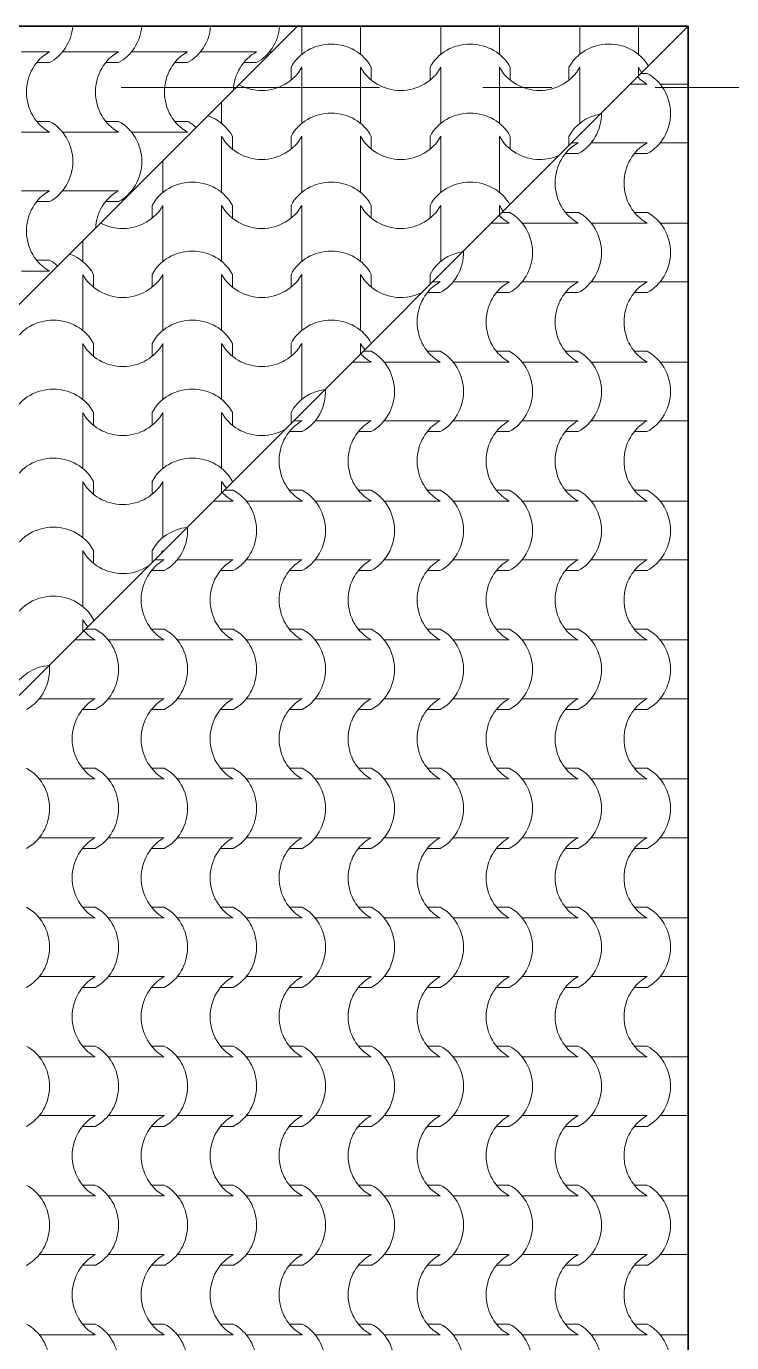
# Model space of a CAD drawing. Header units: millimetres. Extents: x -22688 to 165477, y -34508 to 218425.
# Drawn here: x 67268 to 68712, y 97226 to 99921 of the extents above; entities that cross this region are included whole.
import ezdxf

# ---------------------------------------------------------------- set-up
doc = ezdxf.new("R2010")
doc.units = ezdxf.units.MM
doc.header["$MEASUREMENT"] = 0
doc.set_wipeout_variables(frame=1)
for name, pattern in [('- Двойно прекъснати линии', [1093.611073, 529.166651, -211.666656, 141.111112, -211.666656]), ('- Прекъснати линия', [211.666667, 105.833333, -105.833333]), ('Wipeout_Contour', [1000, 0, -1000])]:
    doc.linetypes.add(name, pattern=pattern)
for name, color, linetype, lineweight in [('1', 8, 'Continuous', 13), ('102', 254, 'Continuous', 15), ('41', 7, 'Continuous', 35), ('GROMOBRAN', 5, 'Continuous', 35)]:
    doc.layers.add(name, color=color, linetype=linetype, lineweight=lineweight)
doc.layers.add('65', color=7, linetype='Continuous', lineweight=20, true_color=0x4e4e4e)

# ---------------------------------------------------------------- blocks, each defined once
blk = doc.blocks.new('*X786')
at = {"layer": '102', "color": 254, "linetype": 'Continuous', "lineweight": 15}
for p, q in [((332.07, 233.452), (333.216, 233.452)), ((333.749, 233.452), (334.895, 233.452)), ((334.895, 233.452), (336.041, 233.452)), ((336.575, 233.452), (337.721, 233.452)), ((337.721, 233.452), (338.866, 233.452)), ((339.4, 233.452), (340.546, 233.452)), ((340.546, 233.452), (341.692, 233.452)), ((342.225, 233.452), (342.325, 233.452)), ((332.689, 233.012), (333.216, 233.012)), ((335.514, 233.012), (336.041, 233.012)), ((338.34, 233.012), (338.866, 233.012)), ((341.165, 233.012), (341.692, 233.012)), ((332.07, 230.167), (333.216, 230.167)), ((332.689, 230.607), (333.216, 230.607)), ((333.749, 230.167), (334.895, 230.167)), ((334.895, 230.167), (336.041, 230.167)), ((335.514, 230.607), (336.041, 230.607)), ((336.575, 230.167), (337.721, 230.167)), ((337.721, 230.167), (338.866, 230.167)), ((338.34, 230.607), (338.866, 230.607)), ((332.07, 227.762), (333.216, 227.762)), ((333.749, 227.762), (334.895, 227.762)), ((334.895, 227.762), (336.041, 227.762)), ((336.575, 227.762), (336.636, 227.762)), ((332.689, 227.322), (333.216, 227.322)), ((335.514, 227.322), (336.041, 227.322)), ((332.689, 224.917), (333.216, 224.917)), ((332.07, 224.477), (333.216, 224.477))]:
    blk.add_line(p, q, dxfattribs=at)
for centre, major_axis, start_param, end_param in [((332.439, 234.654), (0, 1.839), 3.607672, 4.627319), ((335.265, 234.654), (0, 1.839), 3.607672, 4.627319), ((338.09, 234.654), (0, 1.839), 3.607672, 4.627319), ((340.915, 234.654), (0, 1.839), 3.607672, 4.627319), ((334.004, 231.804), (0, 1.849), 0.471039, 1.56782), ((336.83, 231.804), (0, 1.849), 0.471039, 1.56782), ((339.655, 231.804), (0, 1.849), 0.471039, 1.56782), ((342.48, 231.804), (0, 1.849), 0.471039, 1.534836), ((334.004, 231.815), (0, 1.849), 1.573772, 2.670554), ((336.83, 231.815), (0, 1.849), 1.573772, 2.670554), ((339.655, 231.815), (0, 1.849), 1.573772, 2.670554), ((332.439, 228.964), (0, 1.839), 3.607672, 5.817106), ((335.265, 228.964), (0, 1.839), 3.607672, 5.817106), ((338.09, 228.964), (0, 1.839), 5.566777, 5.817106), ((334.004, 226.114), (0, 1.849), 0.471039, 1.56782), ((336.83, 226.114), (0, 1.849), 0.471039, 1.512855), ((334.004, 226.125), (0, 1.849), 1.573772, 2.670554), ((332.439, 223.275), (0, 1.839), 5.58225, 5.817106)]:
    blk.add_ellipse(centre, major_axis=major_axis, ratio=0.939693, start_param=start_param, end_param=end_param, dxfattribs=at)
blk = doc.blocks.new('*X788')
at = {"layer": '102', "color": 254, "linetype": 'Continuous', "lineweight": 15}
for p, q in [((357.444, 232.571), (357.692, 232.571)), ((357.004, 232.131), (357.692, 232.131)), ((358.225, 232.131), (359.371, 232.131)), ((354.599, 229.726), (354.866, 229.726)), ((355.4, 229.726), (356.546, 229.726)), ((356.546, 229.726), (357.692, 229.726)), ((358.225, 229.726), (359.371, 229.726)), ((354.34, 229.286), (354.866, 229.286)), ((357.165, 229.286), (357.692, 229.286)), ((351.314, 226.441), (352.041, 226.441)), ((351.755, 226.881), (352.041, 226.881)), ((352.575, 226.441), (353.721, 226.441)), ((353.721, 226.441), (354.866, 226.441)), ((354.34, 226.881), (354.866, 226.881)), ((355.4, 226.441), (356.546, 226.441)), ((356.546, 226.441), (357.692, 226.441)), ((357.165, 226.881), (357.692, 226.881)), ((358.225, 226.441), (359.371, 226.441)), ((348.91, 224.036), (349.216, 224.036)), ((349.749, 224.036), (350.895, 224.036)), ((350.895, 224.036), (352.041, 224.036)), ((352.575, 224.036), (353.721, 224.036)), ((353.721, 224.036), (354.866, 224.036)), ((355.4, 224.036), (356.546, 224.036)), ((356.546, 224.036), (357.692, 224.036)), ((358.225, 224.036), (359.371, 224.036)), ((348.689, 223.596), (349.216, 223.596)), ((351.514, 223.596), (352.041, 223.596)), ((354.34, 223.596), (354.866, 223.596)), ((357.165, 223.596), (357.692, 223.596)), ((346.065, 221.191), (346.39, 221.191)), ((348.689, 221.191), (349.216, 221.191)), ((351.514, 221.191), (352.041, 221.191)), ((354.34, 221.191), (354.866, 221.191)), ((357.165, 221.191), (357.692, 221.191)), ((345.625, 220.751), (346.39, 220.751)), ((346.924, 220.751), (348.07, 220.751)), ((348.07, 220.751), (349.216, 220.751)), ((349.749, 220.751), (350.895, 220.751)), ((350.895, 220.751), (352.041, 220.751)), ((352.575, 220.751), (353.721, 220.751)), ((353.721, 220.751), (354.866, 220.751)), ((355.4, 220.751), (356.546, 220.751)), ((356.546, 220.751), (357.692, 220.751)), ((358.225, 220.751), (359.371, 220.751)), ((343.22, 218.347), (343.565, 218.347)), ((344.099, 218.347), (345.244, 218.347)), ((345.244, 218.347), (346.39, 218.347)), ((346.924, 218.347), (348.07, 218.347)), ((348.07, 218.347), (349.216, 218.347)), ((349.749, 218.347), (350.895, 218.347)), ((350.895, 218.347), (352.041, 218.347)), ((352.575, 218.347), (353.721, 218.347)), ((353.721, 218.347), (354.866, 218.347)), ((355.4, 218.347), (356.546, 218.347)), ((356.546, 218.347), (357.692, 218.347)), ((358.225, 218.347), (359.371, 218.347)), ((343.038, 217.907), (343.565, 217.907)), ((345.863, 217.907), (346.39, 217.907)), ((348.689, 217.907), (349.216, 217.907)), ((351.514, 217.907), (352.041, 217.907)), ((354.34, 217.907), (354.866, 217.907)), ((357.165, 217.907), (357.692, 217.907)), ((339.935, 215.062), (340.739, 215.062)), ((340.375, 215.502), (340.739, 215.502)), ((341.273, 215.062), (342.419, 215.062)), ((342.419, 215.062), (343.565, 215.062)), ((343.038, 215.502), (343.565, 215.502)), ((344.099, 215.062), (345.244, 215.062)), ((345.244, 215.062), (346.39, 215.062)), ((345.863, 215.502), (346.39, 215.502)), ((346.924, 215.062), (348.07, 215.062)), ((348.07, 215.062), (349.216, 215.062)), ((348.689, 215.502), (349.216, 215.502)), ((349.749, 215.062), (350.895, 215.062)), ((350.895, 215.062), (352.041, 215.062)), ((351.514, 215.502), (352.041, 215.502)), ((352.575, 215.062), (353.721, 215.062)), ((353.721, 215.062), (354.866, 215.062)), ((354.34, 215.502), (354.866, 215.502)), ((355.4, 215.062), (356.546, 215.062)), ((356.546, 215.062), (357.692, 215.062)), ((357.165, 215.502), (357.692, 215.502)), ((358.225, 215.062), (359.371, 215.062)), ((337.531, 212.657), (337.914, 212.657)), ((338.448, 212.657), (339.594, 212.657)), ((339.594, 212.657), (340.739, 212.657)), ((341.273, 212.657), (342.419, 212.657)), ((342.419, 212.657), (343.565, 212.657)), ((344.099, 212.657), (345.244, 212.657)), ((345.244, 212.657), (346.39, 212.657)), ((346.924, 212.657), (348.07, 212.657)), ((348.07, 212.657), (349.216, 212.657)), ((349.749, 212.657), (350.895, 212.657)), ((350.895, 212.657), (352.041, 212.657)), ((352.575, 212.657), (353.721, 212.657)), ((353.721, 212.657), (354.866, 212.657)), ((355.4, 212.657), (356.546, 212.657)), ((356.546, 212.657), (357.692, 212.657)), ((358.225, 212.657), (359.371, 212.657)), ((337.387, 212.217), (337.914, 212.217)), ((340.213, 212.217), (340.739, 212.217)), ((343.038, 212.217), (343.565, 212.217)), ((345.863, 212.217), (346.39, 212.217)), ((348.689, 212.217), (349.216, 212.217)), ((351.514, 212.217), (352.041, 212.217)), ((354.34, 212.217), (354.866, 212.217)), ((357.165, 212.217), (357.692, 212.217)), ((334.686, 209.812), (335.089, 209.812)), ((337.387, 209.812), (337.914, 209.812)), ((340.213, 209.812), (340.739, 209.812)), ((343.038, 209.812), (343.565, 209.812)), ((345.863, 209.812), (346.39, 209.812)), ((348.689, 209.812), (349.216, 209.812)), ((351.514, 209.812), (352.041, 209.812)), ((354.34, 209.812), (354.866, 209.812)), ((357.165, 209.812), (357.692, 209.812)), ((334.246, 209.372), (335.089, 209.372)), ((335.622, 209.372), (336.768, 209.372)), ((336.768, 209.372), (337.914, 209.372)), ((338.448, 209.372), (339.594, 209.372)), ((339.594, 209.372), (340.739, 209.372)), ((341.273, 209.372), (342.419, 209.372)), ((342.419, 209.372), (343.565, 209.372)), ((344.099, 209.372), (345.244, 209.372)), ((345.244, 209.372), (346.39, 209.372)), ((346.924, 209.372), (348.07, 209.372)), ((348.07, 209.372), (349.216, 209.372)), ((349.749, 209.372), (350.895, 209.372)), ((350.895, 209.372), (352.041, 209.372)), ((352.575, 209.372), (353.721, 209.372)), ((353.721, 209.372), (354.866, 209.372)), ((355.4, 209.372), (356.546, 209.372)), ((356.546, 209.372), (357.692, 209.372)), ((358.225, 209.372), (359.371, 209.372)), ((332.797, 206.967), (333.943, 206.967)), ((333.943, 206.967), (335.089, 206.967)), ((335.622, 206.967), (336.768, 206.967)), ((336.768, 206.967), (337.914, 206.967)), ((338.448, 206.967), (339.594, 206.967)), ((339.594, 206.967), (340.739, 206.967)), ((341.273, 206.967), (342.419, 206.967)), ((342.419, 206.967), (343.565, 206.967)), ((344.099, 206.967), (345.244, 206.967)), ((345.244, 206.967), (346.39, 206.967)), ((346.924, 206.967), (348.07, 206.967)), ((348.07, 206.967), (349.216, 206.967)), ((349.749, 206.967), (350.895, 206.967)), ((350.895, 206.967), (352.041, 206.967)), ((352.575, 206.967), (353.721, 206.967)), ((353.721, 206.967), (354.866, 206.967)), ((355.4, 206.967), (356.546, 206.967)), ((356.546, 206.967), (357.692, 206.967)), ((358.225, 206.967), (359.371, 206.967)), ((334.562, 206.527), (335.089, 206.527)), ((337.387, 206.527), (337.914, 206.527)), ((340.213, 206.527), (340.739, 206.527)), ((343.038, 206.527), (343.565, 206.527)), ((345.863, 206.527), (346.39, 206.527)), ((348.689, 206.527), (349.216, 206.527)), ((351.514, 206.527), (352.041, 206.527)), ((354.34, 206.527), (354.866, 206.527)), ((357.165, 206.527), (357.692, 206.527)), ((334.562, 204.123), (335.089, 204.123)), ((337.387, 204.123), (337.914, 204.123)), ((340.213, 204.123), (340.739, 204.123)), ((343.038, 204.123), (343.565, 204.123)), ((345.863, 204.123), (346.39, 204.123)), ((348.689, 204.123), (349.216, 204.123)), ((351.514, 204.123), (352.041, 204.123)), ((354.34, 204.123), (354.866, 204.123)), ((357.165, 204.123), (357.692, 204.123)), ((332.797, 203.683), (333.943, 203.683)), ((333.943, 203.683), (335.089, 203.683)), ((335.622, 203.683), (336.768, 203.683)), ((336.768, 203.683), (337.914, 203.683)), ((338.448, 203.683), (339.594, 203.683)), ((339.594, 203.683), (340.739, 203.683)), ((341.273, 203.683), (342.419, 203.683)), ((342.419, 203.683), (343.565, 203.683)), ((344.099, 203.683), (345.244, 203.683)), ((345.244, 203.683), (346.39, 203.683)), ((346.924, 203.683), (348.07, 203.683)), ((348.07, 203.683), (349.216, 203.683)), ((349.749, 203.683), (350.895, 203.683)), ((350.895, 203.683), (352.041, 203.683)), ((352.575, 203.683), (353.721, 203.683)), ((353.721, 203.683), (354.866, 203.683)), ((355.4, 203.683), (356.546, 203.683)), ((356.546, 203.683), (357.692, 203.683)), ((358.225, 203.683), (359.371, 203.683)), ((332.797, 201.278), (333.943, 201.278)), ((333.943, 201.278), (335.089, 201.278)), ((335.622, 201.278), (336.768, 201.278)), ((336.768, 201.278), (337.914, 201.278)), ((338.448, 201.278), (339.594, 201.278)), ((339.594, 201.278), (340.739, 201.278)), ((341.273, 201.278), (342.419, 201.278)), ((342.419, 201.278), (343.565, 201.278)), ((344.099, 201.278), (345.244, 201.278)), ((345.244, 201.278), (346.39, 201.278)), ((346.924, 201.278), (348.07, 201.278)), ((348.07, 201.278), (349.216, 201.278)), ((349.749, 201.278), (350.895, 201.278)), ((350.895, 201.278), (352.041, 201.278)), ((352.575, 201.278), (353.721, 201.278)), ((353.721, 201.278), (354.866, 201.278)), ((355.4, 201.278), (356.546, 201.278)), ((356.546, 201.278), (357.692, 201.278)), ((358.225, 201.278), (359.371, 201.278)), ((334.562, 200.838), (335.089, 200.838)), ((337.387, 200.838), (337.914, 200.838)), ((340.213, 200.838), (340.739, 200.838)), ((343.038, 200.838), (343.565, 200.838)), ((345.863, 200.838), (346.39, 200.838)), ((348.689, 200.838), (349.216, 200.838)), ((351.514, 200.838), (352.041, 200.838)), ((354.34, 200.838), (354.866, 200.838)), ((357.165, 200.838), (357.692, 200.838)), ((334.562, 198.433), (335.089, 198.433)), ((337.387, 198.433), (337.914, 198.433)), ((340.213, 198.433), (340.739, 198.433)), ((343.038, 198.433), (343.565, 198.433)), ((345.863, 198.433), (346.39, 198.433)), ((348.689, 198.433), (349.216, 198.433)), ((351.514, 198.433), (352.041, 198.433)), ((354.34, 198.433), (354.866, 198.433)), ((357.165, 198.433), (357.692, 198.433)), ((332.797, 197.993), (333.943, 197.993)), ((333.943, 197.993), (335.089, 197.993)), ((335.622, 197.993), (336.768, 197.993)), ((336.768, 197.993), (337.914, 197.993)), ((338.448, 197.993), (339.594, 197.993)), ((339.594, 197.993), (340.739, 197.993)), ((341.273, 197.993), (342.419, 197.993)), ((342.419, 197.993), (343.565, 197.993)), ((344.099, 197.993), (345.244, 197.993)), ((345.244, 197.993), (346.39, 197.993)), ((346.924, 197.993), (348.07, 197.993)), ((348.07, 197.993), (349.216, 197.993)), ((349.749, 197.993), (350.895, 197.993)), ((350.895, 197.993), (352.041, 197.993)), ((352.575, 197.993), (353.721, 197.993)), ((353.721, 197.993), (354.866, 197.993)), ((355.4, 197.993), (356.546, 197.993)), ((356.546, 197.993), (357.692, 197.993)), ((358.225, 197.993), (359.371, 197.993)), ((332.797, 195.588), (333.943, 195.588)), ((333.943, 195.588), (335.089, 195.588)), ((334.562, 195.148), (335.089, 195.148)), ((335.622, 195.588), (336.768, 195.588)), ((336.768, 195.588), (337.914, 195.588)), ((337.387, 195.148), (337.914, 195.148)), ((338.448, 195.588), (339.594, 195.588)), ((339.594, 195.588), (340.739, 195.588)), ((340.213, 195.148), (340.739, 195.148)), ((341.273, 195.588), (342.419, 195.588)), ((342.419, 195.588), (343.565, 195.588)), ((343.038, 195.148), (343.565, 195.148)), ((344.099, 195.588), (345.244, 195.588)), ((345.244, 195.588), (346.39, 195.588)), ((345.863, 195.148), (346.39, 195.148)), ((346.924, 195.588), (348.07, 195.588)), ((348.07, 195.588), (349.216, 195.588)), ((348.689, 195.148), (349.216, 195.148)), ((349.749, 195.588), (350.895, 195.588)), ((350.895, 195.588), (352.041, 195.588)), ((351.514, 195.148), (352.041, 195.148)), ((352.575, 195.588), (353.721, 195.588)), ((353.721, 195.588), (354.866, 195.588)), ((354.34, 195.148), (354.866, 195.148)), ((355.4, 195.588), (356.546, 195.588)), ((356.546, 195.588), (357.692, 195.588)), ((357.165, 195.148), (357.692, 195.148)), ((358.225, 195.588), (359.371, 195.588)), ((334.562, 192.743), (335.089, 192.743)), ((337.387, 192.743), (337.914, 192.743)), ((340.213, 192.743), (340.739, 192.743)), ((343.038, 192.743), (343.565, 192.743)), ((345.863, 192.743), (346.39, 192.743)), ((348.689, 192.743), (349.216, 192.743)), ((351.514, 192.743), (352.041, 192.743)), ((354.34, 192.743), (354.866, 192.743)), ((357.165, 192.743), (357.692, 192.743)), ((332.797, 192.303), (333.943, 192.303)), ((333.943, 192.303), (335.089, 192.303)), ((335.622, 192.303), (336.768, 192.303)), ((336.768, 192.303), (337.914, 192.303)), ((338.448, 192.303), (339.594, 192.303)), ((339.594, 192.303), (340.739, 192.303)), ((341.273, 192.303), (342.419, 192.303)), ((342.419, 192.303), (343.565, 192.303)), ((344.099, 192.303), (345.244, 192.303)), ((345.244, 192.303), (346.39, 192.303)), ((346.924, 192.303), (348.07, 192.303)), ((348.07, 192.303), (349.216, 192.303)), ((349.749, 192.303), (350.895, 192.303)), ((350.895, 192.303), (352.041, 192.303)), ((352.575, 192.303), (353.721, 192.303)), ((353.721, 192.303), (354.866, 192.303)), ((355.4, 192.303), (356.546, 192.303)), ((356.546, 192.303), (357.692, 192.303)), ((358.225, 192.303), (359.371, 192.303)), ((332.797, 189.899), (333.943, 189.899)), ((333.943, 189.899), (335.089, 189.899)), ((335.622, 189.899), (336.768, 189.899)), ((336.768, 189.899), (337.914, 189.899)), ((338.448, 189.899), (339.594, 189.899)), ((339.594, 189.899), (340.739, 189.899)), ((341.273, 189.899), (342.419, 189.899)), ((342.419, 189.899), (343.565, 189.899)), ((344.099, 189.899), (345.244, 189.899)), ((345.244, 189.899), (346.39, 189.899)), ((346.924, 189.899), (348.07, 189.899)), ((348.07, 189.899), (349.216, 189.899)), ((349.749, 189.899), (350.895, 189.899)), ((350.895, 189.899), (352.041, 189.899)), ((352.575, 189.899), (353.721, 189.899)), ((353.721, 189.899), (354.866, 189.899)), ((355.4, 189.899), (356.546, 189.899)), ((356.546, 189.899), (357.692, 189.899)), ((358.225, 189.899), (359.371, 189.899)), ((334.562, 189.459), (335.089, 189.459)), ((337.387, 189.459), (337.914, 189.459)), ((340.213, 189.459), (340.739, 189.459)), ((343.038, 189.459), (343.565, 189.459)), ((345.863, 189.459), (346.39, 189.459)), ((348.689, 189.459), (349.216, 189.459)), ((351.514, 189.459), (352.041, 189.459)), ((354.34, 189.459), (354.866, 189.459)), ((357.165, 189.459), (357.692, 189.459)), ((334.562, 187.054), (335.089, 187.054)), ((337.387, 187.054), (337.914, 187.054)), ((340.213, 187.054), (340.739, 187.054)), ((343.038, 187.054), (343.565, 187.054)), ((345.863, 187.054), (346.39, 187.054)), ((348.689, 187.054), (349.216, 187.054)), ((351.514, 187.054), (352.041, 187.054)), ((354.34, 187.054), (354.866, 187.054)), ((357.165, 187.054), (357.692, 187.054)), ((332.797, 186.614), (333.943, 186.614)), ((333.943, 186.614), (335.089, 186.614)), ((335.622, 186.614), (336.768, 186.614)), ((336.768, 186.614), (337.914, 186.614)), ((338.448, 186.614), (339.594, 186.614)), ((339.594, 186.614), (340.739, 186.614)), ((341.273, 186.614), (342.419, 186.614)), ((342.419, 186.614), (343.565, 186.614)), ((344.099, 186.614), (345.244, 186.614)), ((345.244, 186.614), (346.39, 186.614)), ((346.924, 186.614), (348.07, 186.614)), ((348.07, 186.614), (349.216, 186.614)), ((349.749, 186.614), (350.895, 186.614)), ((350.895, 186.614), (352.041, 186.614)), ((352.575, 186.614), (353.721, 186.614)), ((353.721, 186.614), (354.866, 186.614)), ((355.4, 186.614), (356.546, 186.614)), ((356.546, 186.614), (357.692, 186.614)), ((358.225, 186.614), (359.371, 186.614)), ((332.797, 184.209), (333.943, 184.209)), ((333.943, 184.209), (335.089, 184.209)), ((335.622, 184.209), (336.768, 184.209)), ((336.768, 184.209), (337.914, 184.209)), ((338.448, 184.209), (339.594, 184.209)), ((339.594, 184.209), (340.739, 184.209)), ((341.273, 184.209), (342.419, 184.209)), ((342.419, 184.209), (343.565, 184.209)), ((344.099, 184.209), (345.244, 184.209)), ((345.244, 184.209), (346.39, 184.209)), ((346.924, 184.209), (348.07, 184.209)), ((348.07, 184.209), (349.216, 184.209)), ((349.749, 184.209), (350.895, 184.209)), ((350.895, 184.209), (352.041, 184.209)), ((352.575, 184.209), (353.721, 184.209)), ((353.721, 184.209), (354.866, 184.209)), ((355.4, 184.209), (356.546, 184.209)), ((356.546, 184.209), (357.692, 184.209)), ((358.225, 184.209), (359.371, 184.209)), ((334.562, 183.769), (335.089, 183.769)), ((337.387, 183.769), (337.914, 183.769)), ((340.213, 183.769), (340.739, 183.769)), ((343.038, 183.769), (343.565, 183.769)), ((345.863, 183.769), (346.39, 183.769)), ((348.689, 183.769), (349.216, 183.769)), ((351.514, 183.769), (352.041, 183.769)), ((354.34, 183.769), (354.866, 183.769)), ((357.165, 183.769), (357.692, 183.769)), ((334.562, 181.364), (335.089, 181.364)), ((337.387, 181.364), (337.914, 181.364)), ((340.213, 181.364), (340.739, 181.364)), ((343.038, 181.364), (343.565, 181.364)), ((345.863, 181.364), (346.39, 181.364)), ((348.689, 181.364), (349.216, 181.364)), ((351.514, 181.364), (352.041, 181.364)), ((354.34, 181.364), (354.866, 181.364)), ((357.165, 181.364), (357.692, 181.364)), ((332.797, 180.924), (333.943, 180.924)), ((333.943, 180.924), (335.089, 180.924)), ((335.622, 180.924), (336.768, 180.924)), ((336.768, 180.924), (337.914, 180.924)), ((338.448, 180.924), (339.594, 180.924)), ((339.594, 180.924), (340.739, 180.924)), ((341.273, 180.924), (342.419, 180.924)), ((342.419, 180.924), (343.565, 180.924)), ((344.099, 180.924), (345.244, 180.924)), ((345.244, 180.924), (346.39, 180.924)), ((346.924, 180.924), (348.07, 180.924)), ((348.07, 180.924), (349.216, 180.924)), ((349.749, 180.924), (350.895, 180.924)), ((350.895, 180.924), (352.041, 180.924)), ((352.575, 180.924), (353.721, 180.924)), ((353.721, 180.924), (354.866, 180.924)), ((355.4, 180.924), (356.546, 180.924)), ((356.546, 180.924), (357.692, 180.924)), ((358.225, 180.924), (359.371, 180.924))]:
    blk.add_line(p, q, dxfattribs=at)
for centre, major_axis, start_param, end_param in [((358.48, 233.779), (0, 1.849), 2.392787, 2.670554), ((356.915, 230.928), (0, 1.839), 3.607672, 5.817106), ((354.09, 230.928), (0, 1.839), 3.607672, 4.721023), ((355.655, 228.078), (0, 1.849), 0.471039, 1.56782), ((358.48, 228.078), (0, 1.849), 0.471039, 1.56782), ((355.655, 228.089), (0, 1.849), 1.573772, 2.670554), ((358.48, 228.089), (0, 1.849), 1.573772, 2.670554), ((352.83, 228.089), (0, 1.849), 2.377466, 2.670554), ((351.265, 225.239), (0, 1.839), 3.607672, 5.817106), ((354.09, 225.239), (0, 1.839), 3.607672, 5.817106), ((356.915, 225.239), (0, 1.839), 3.607672, 5.817106), ((348.439, 225.239), (0, 1.839), 3.607672, 4.741766), ((350.004, 222.388), (0, 1.849), 0.471039, 1.56782), ((352.83, 222.388), (0, 1.849), 0.471039, 1.56782), ((355.655, 222.388), (0, 1.849), 0.471039, 1.56782), ((358.48, 222.388), (0, 1.849), 0.471039, 1.56782), ((350.004, 222.399), (0, 1.849), 1.573772, 2.670554), ((352.83, 222.399), (0, 1.849), 1.573772, 2.670554), ((355.655, 222.399), (0, 1.849), 1.573772, 2.670554), ((358.48, 222.399), (0, 1.849), 1.573772, 2.670554), ((347.179, 222.399), (0, 1.849), 2.362157, 2.670554), ((345.614, 219.549), (0, 1.839), 3.607672, 5.817106), ((348.439, 219.549), (0, 1.839), 3.607672, 5.817106), ((351.265, 219.549), (0, 1.839), 3.607672, 5.817106), ((354.09, 219.549), (0, 1.839), 3.607672, 5.817106), ((356.915, 219.549), (0, 1.839), 3.607672, 5.817106), ((342.788, 219.549), (0, 1.839), 3.607672, 4.762135), ((344.353, 216.699), (0, 1.849), 0.471039, 1.56782), ((347.179, 216.699), (0, 1.849), 0.471039, 1.56782), ((350.004, 216.699), (0, 1.849), 0.471039, 1.56782), ((352.83, 216.699), (0, 1.849), 0.471039, 1.56782), ((355.655, 216.699), (0, 1.849), 0.471039, 1.56782), ((358.48, 216.699), (0, 1.849), 0.471039, 1.56782), ((344.353, 216.71), (0, 1.849), 1.573772, 2.670554), ((347.179, 216.71), (0, 1.849), 1.573772, 2.670554), ((350.004, 216.71), (0, 1.849), 1.573772, 2.670554), ((352.83, 216.71), (0, 1.849), 1.573772, 2.670554), ((355.655, 216.71), (0, 1.849), 1.573772, 2.670554), ((358.48, 216.71), (0, 1.849), 1.573772, 2.670554), ((341.528, 216.71), (0, 1.849), 2.346856, 2.670554), ((339.963, 213.859), (0, 1.839), 3.607672, 5.817106), ((342.788, 213.859), (0, 1.839), 3.607672, 5.817106), ((345.614, 213.859), (0, 1.839), 3.607672, 5.817106), ((348.439, 213.859), (0, 1.839), 3.607672, 5.817106), ((351.265, 213.859), (0, 1.839), 3.607672, 5.817106), ((354.09, 213.859), (0, 1.839), 3.607672, 5.817106), ((356.915, 213.859), (0, 1.839), 3.607672, 5.817106), ((337.138, 213.859), (0, 1.839), 3.607672, 4.782157), ((338.703, 211.009), (0, 1.849), 0.471039, 1.56782), ((341.528, 211.009), (0, 1.849), 0.471039, 1.56782), ((344.353, 211.009), (0, 1.849), 0.471039, 1.56782), ((347.179, 211.009), (0, 1.849), 0.471039, 1.56782), ((350.004, 211.009), (0, 1.849), 0.471039, 1.56782), ((352.83, 211.009), (0, 1.849), 0.471039, 1.56782), ((355.655, 211.009), (0, 1.849), 0.471039, 1.56782), ((358.48, 211.009), (0, 1.849), 0.471039, 1.56782), ((338.703, 211.02), (0, 1.849), 1.573772, 2.670554), ((341.528, 211.02), (0, 1.849), 1.573772, 2.670554), ((344.353, 211.02), (0, 1.849), 1.573772, 2.670554), ((347.179, 211.02), (0, 1.849), 1.573772, 2.670554), ((350.004, 211.02), (0, 1.849), 1.573772, 2.670554), ((352.83, 211.02), (0, 1.849), 1.573772, 2.670554), ((355.655, 211.02), (0, 1.849), 1.573772, 2.670554), ((358.48, 211.02), (0, 1.849), 1.573772, 2.670554), ((335.877, 211.02), (0, 1.849), 2.331561, 2.670554), ((334.312, 208.17), (0, 1.839), 3.607672, 5.817106), ((337.138, 208.17), (0, 1.839), 3.607672, 5.817106), ((339.963, 208.17), (0, 1.839), 3.607672, 5.817106), ((342.788, 208.17), (0, 1.839), 3.607672, 5.817106), ((345.614, 208.17), (0, 1.839), 3.607672, 5.817106), ((348.439, 208.17), (0, 1.839), 3.607672, 5.817106), ((351.265, 208.17), (0, 1.839), 3.607672, 5.817106), ((354.09, 208.17), (0, 1.839), 3.607672, 5.817106), ((356.915, 208.17), (0, 1.839), 3.607672, 5.817106), ((331.487, 208.17), (0, 1.839), 3.607672, 4.801857), ((335.877, 205.32), (0, 1.849), 0.471039, 1.56782), ((338.703, 205.32), (0, 1.849), 0.471039, 1.56782), ((341.528, 205.32), (0, 1.849), 0.471039, 1.56782), ((344.353, 205.32), (0, 1.849), 0.471039, 1.56782), ((347.179, 205.32), (0, 1.849), 0.471039, 1.56782), ((350.004, 205.32), (0, 1.849), 0.471039, 1.56782), ((352.83, 205.32), (0, 1.849), 0.471039, 1.56782), ((355.655, 205.32), (0, 1.849), 0.471039, 1.56782), ((358.48, 205.32), (0, 1.849), 0.471039, 1.56782), ((335.877, 205.331), (0, 1.849), 1.573772, 2.670554), ((338.703, 205.331), (0, 1.849), 1.573772, 2.670554), ((341.528, 205.331), (0, 1.849), 1.573772, 2.670554), ((344.353, 205.331), (0, 1.849), 1.573772, 2.670554), ((347.179, 205.331), (0, 1.849), 1.573772, 2.670554), ((350.004, 205.331), (0, 1.849), 1.573772, 2.670554), ((352.83, 205.331), (0, 1.849), 1.573772, 2.670554), ((355.655, 205.331), (0, 1.849), 1.573772, 2.670554), ((358.48, 205.331), (0, 1.849), 1.573772, 2.670554), ((331.487, 202.48), (0, 1.839), 3.607672, 5.817106), ((334.312, 202.48), (0, 1.839), 3.607672, 5.817106), ((337.138, 202.48), (0, 1.839), 3.607672, 5.817106), ((339.963, 202.48), (0, 1.839), 3.607672, 5.817106), ((342.788, 202.48), (0, 1.839), 3.607672, 5.817106), ((345.614, 202.48), (0, 1.839), 3.607672, 5.817106), ((348.439, 202.48), (0, 1.839), 3.607672, 5.817106), ((351.265, 202.48), (0, 1.839), 3.607672, 5.817106), ((354.09, 202.48), (0, 1.839), 3.607672, 5.817106), ((356.915, 202.48), (0, 1.839), 3.607672, 5.817106), ((335.877, 199.63), (0, 1.849), 0.471039, 1.56782), ((338.703, 199.63), (0, 1.849), 0.471039, 1.56782), ((341.528, 199.63), (0, 1.849), 0.471039, 1.56782), ((344.353, 199.63), (0, 1.849), 0.471039, 1.56782), ((347.179, 199.63), (0, 1.849), 0.471039, 1.56782), ((350.004, 199.63), (0, 1.849), 0.471039, 1.56782), ((352.83, 199.63), (0, 1.849), 0.471039, 1.56782), ((355.655, 199.63), (0, 1.849), 0.471039, 1.56782), ((358.48, 199.63), (0, 1.849), 0.471039, 1.56782), ((335.877, 199.641), (0, 1.849), 1.573772, 2.670554), ((338.703, 199.641), (0, 1.849), 1.573772, 2.670554), ((341.528, 199.641), (0, 1.849), 1.573772, 2.670554), ((344.353, 199.641), (0, 1.849), 1.573772, 2.670554), ((347.179, 199.641), (0, 1.849), 1.573772, 2.670554), ((350.004, 199.641), (0, 1.849), 1.573772, 2.670554), ((352.83, 199.641), (0, 1.849), 1.573772, 2.670554), ((355.655, 199.641), (0, 1.849), 1.573772, 2.670554), ((358.48, 199.641), (0, 1.849), 1.573772, 2.670554), ((331.487, 196.791), (0, 1.839), 3.607672, 5.817106), ((334.312, 196.791), (0, 1.839), 3.607672, 5.817106), ((337.138, 196.791), (0, 1.839), 3.607672, 5.817106), ((339.963, 196.791), (0, 1.839), 3.607672, 5.817106), ((342.788, 196.791), (0, 1.839), 3.607672, 5.817106), ((345.614, 196.791), (0, 1.839), 3.607672, 5.817106), ((348.439, 196.791), (0, 1.839), 3.607672, 5.817106), ((351.265, 196.791), (0, 1.839), 3.607672, 5.817106), ((354.09, 196.791), (0, 1.839), 3.607672, 5.817106), ((356.915, 196.791), (0, 1.839), 3.607672, 5.817106), ((335.877, 193.94), (0, 1.849), 0.471039, 1.56782), ((338.703, 193.94), (0, 1.849), 0.471039, 1.56782), ((341.528, 193.94), (0, 1.849), 0.471039, 1.56782), ((344.353, 193.94), (0, 1.849), 0.471039, 1.56782), ((347.179, 193.94), (0, 1.849), 0.471039, 1.56782), ((350.004, 193.94), (0, 1.849), 0.471039, 1.56782), ((352.83, 193.94), (0, 1.849), 0.471039, 1.56782), ((355.655, 193.94), (0, 1.849), 0.471039, 1.56782), ((358.48, 193.94), (0, 1.849), 0.471039, 1.56782), ((335.877, 193.951), (0, 1.849), 1.573772, 2.670554), ((338.703, 193.951), (0, 1.849), 1.573772, 2.670554), ((341.528, 193.951), (0, 1.849), 1.573772, 2.670554), ((344.353, 193.951), (0, 1.849), 1.573772, 2.670554), ((347.179, 193.951), (0, 1.849), 1.573772, 2.670554), ((350.004, 193.951), (0, 1.849), 1.573772, 2.670554), ((352.83, 193.951), (0, 1.849), 1.573772, 2.670554), ((355.655, 193.951), (0, 1.849), 1.573772, 2.670554), ((358.48, 193.951), (0, 1.849), 1.573772, 2.670554), ((331.487, 191.101), (0, 1.839), 3.607672, 5.817106), ((334.312, 191.101), (0, 1.839), 3.607672, 5.817106), ((337.138, 191.101), (0, 1.839), 3.607672, 5.817106), ((339.963, 191.101), (0, 1.839), 3.607672, 5.817106), ((342.788, 191.101), (0, 1.839), 3.607672, 5.817106), ((345.614, 191.101), (0, 1.839), 3.607672, 5.817106), ((348.439, 191.101), (0, 1.839), 3.607672, 5.817106), ((351.265, 191.101), (0, 1.839), 3.607672, 5.817106), ((354.09, 191.101), (0, 1.839), 3.607672, 5.817106), ((356.915, 191.101), (0, 1.839), 3.607672, 5.817106), ((335.877, 188.251), (0, 1.849), 0.471039, 1.56782), ((338.703, 188.251), (0, 1.849), 0.471039, 1.56782), ((341.528, 188.251), (0, 1.849), 0.471039, 1.56782), ((344.353, 188.251), (0, 1.849), 0.471039, 1.56782), ((347.179, 188.251), (0, 1.849), 0.471039, 1.56782), ((350.004, 188.251), (0, 1.849), 0.471039, 1.56782), ((352.83, 188.251), (0, 1.849), 0.471039, 1.56782), ((355.655, 188.251), (0, 1.849), 0.471039, 1.56782), ((358.48, 188.251), (0, 1.849), 0.471039, 1.56782), ((335.877, 188.262), (0, 1.849), 1.573772, 2.670554), ((338.703, 188.262), (0, 1.849), 1.573772, 2.670554), ((341.528, 188.262), (0, 1.849), 1.573772, 2.670554), ((344.353, 188.262), (0, 1.849), 1.573772, 2.670554), ((347.179, 188.262), (0, 1.849), 1.573772, 2.670554), ((350.004, 188.262), (0, 1.849), 1.573772, 2.670554), ((352.83, 188.262), (0, 1.849), 1.573772, 2.670554), ((355.655, 188.262), (0, 1.849), 1.573772, 2.670554), ((358.48, 188.262), (0, 1.849), 1.573772, 2.670554), ((331.487, 185.411), (0, 1.839), 3.607672, 5.817106), ((334.312, 185.411), (0, 1.839), 3.607672, 5.817106), ((337.138, 185.411), (0, 1.839), 3.607672, 5.817106), ((339.963, 185.411), (0, 1.839), 3.607672, 5.817106), ((342.788, 185.411), (0, 1.839), 3.607672, 5.817106), ((345.614, 185.411), (0, 1.839), 3.607672, 5.817106), ((348.439, 185.411), (0, 1.839), 3.607672, 5.817106), ((351.265, 185.411), (0, 1.839), 3.607672, 5.817106), ((354.09, 185.411), (0, 1.839), 3.607672, 5.817106), ((356.915, 185.411), (0, 1.839), 3.607672, 5.817106), ((335.877, 182.561), (0, 1.849), 0.471039, 1.56782), ((338.703, 182.561), (0, 1.849), 0.471039, 1.56782), ((341.528, 182.561), (0, 1.849), 0.471039, 1.56782), ((344.353, 182.561), (0, 1.849), 0.471039, 1.56782), ((347.179, 182.561), (0, 1.849), 0.471039, 1.56782), ((350.004, 182.561), (0, 1.849), 0.471039, 1.56782), ((352.83, 182.561), (0, 1.849), 0.471039, 1.56782), ((355.655, 182.561), (0, 1.849), 0.471039, 1.56782), ((358.48, 182.561), (0, 1.849), 0.471039, 1.56782), ((335.877, 182.572), (0, 1.849), 1.573772, 2.670554), ((338.703, 182.572), (0, 1.849), 1.573772, 2.670554), ((341.528, 182.572), (0, 1.849), 1.573772, 2.670554), ((344.353, 182.572), (0, 1.849), 1.573772, 2.670554), ((347.179, 182.572), (0, 1.849), 1.573772, 2.670554), ((350.004, 182.572), (0, 1.849), 1.573772, 2.670554), ((352.83, 182.572), (0, 1.849), 1.573772, 2.670554), ((355.655, 182.572), (0, 1.849), 1.573772, 2.670554), ((358.48, 182.572), (0, 1.849), 1.573772, 2.670554), ((331.487, 179.722), (0, 1.839), 3.607672, 5.817106), ((334.312, 179.722), (0, 1.839), 3.607672, 5.817106), ((337.138, 179.722), (0, 1.839), 3.607672, 5.817106), ((339.963, 179.722), (0, 1.839), 3.607672, 5.817106), ((342.788, 179.722), (0, 1.839), 3.607672, 5.817106), ((345.614, 179.722), (0, 1.839), 3.607672, 5.817106), ((348.439, 179.722), (0, 1.839), 3.607672, 5.817106), ((351.265, 179.722), (0, 1.839), 3.607672, 5.817106), ((354.09, 179.722), (0, 1.839), 3.607672, 5.817106), ((356.915, 179.722), (0, 1.839), 3.607672, 5.817106)]:
    blk.add_ellipse(centre, major_axis=major_axis, ratio=0.939693, start_param=start_param, end_param=end_param, dxfattribs=at)
blk = doc.blocks.new('*X790')
at = {"layer": '102', "color": 254, "linetype": 'Continuous', "lineweight": 15}
for p, q in [((343.547, 233.352), (343.547, 234.498)), ((345.952, 233.352), (345.952, 234.498)), ((349.236, 233.352), (349.236, 234.498)), ((351.641, 233.352), (351.641, 234.498)), ((354.926, 233.352), (354.926, 234.498)), ((357.331, 233.352), (357.331, 234.498)), ((343.107, 232.292), (343.107, 232.818)), ((343.547, 231.672), (343.547, 232.818)), ((345.952, 231.672), (345.952, 232.818)), ((346.392, 232.292), (346.392, 232.818)), ((348.796, 232.292), (348.796, 232.818)), ((349.236, 231.672), (349.236, 232.818)), ((351.641, 231.672), (351.641, 232.818)), ((352.081, 232.292), (352.081, 232.818)), ((354.486, 232.292), (354.486, 232.818)), ((354.926, 231.672), (354.926, 232.818)), ((357.331, 232.457), (357.331, 232.818)), ((340.262, 230.527), (340.262, 231.388)), ((343.547, 230.527), (343.547, 231.672)), ((345.952, 230.527), (345.952, 231.672)), ((349.236, 230.527), (349.236, 231.672)), ((351.641, 230.527), (351.641, 231.672)), ((354.926, 230.527), (354.926, 231.672)), ((340.262, 228.847), (340.262, 229.993)), ((340.702, 229.466), (340.702, 229.993)), ((343.107, 229.466), (343.107, 229.993)), ((343.547, 228.847), (343.547, 229.993)), ((345.952, 228.847), (345.952, 229.993)), ((346.392, 229.466), (346.392, 229.993)), ((348.796, 229.466), (348.796, 229.993)), ((349.236, 228.847), (349.236, 229.993)), ((351.641, 228.847), (351.641, 229.993)), ((352.081, 229.466), (352.081, 229.993)), ((354.486, 229.612), (354.486, 229.993)), ((337.857, 228.847), (337.857, 228.984)), ((337.857, 227.701), (337.857, 228.847)), ((340.262, 227.701), (340.262, 228.847)), ((343.547, 227.701), (343.547, 228.847)), ((345.952, 227.701), (345.952, 228.847)), ((349.236, 227.701), (349.236, 228.847)), ((351.641, 227.701), (351.641, 228.847)), ((337.417, 226.641), (337.417, 227.168)), ((337.857, 226.022), (337.857, 227.168)), ((340.262, 226.022), (340.262, 227.168)), ((340.702, 226.641), (340.702, 227.168)), ((343.107, 226.641), (343.107, 227.168)), ((343.547, 226.022), (343.547, 227.168)), ((345.952, 226.022), (345.952, 227.168)), ((346.392, 226.641), (346.392, 227.168)), ((348.796, 226.641), (348.796, 227.168)), ((349.236, 226.022), (349.236, 227.168)), ((351.641, 226.768), (351.641, 227.168)), ((337.857, 224.876), (337.857, 226.022)), ((340.262, 224.876), (340.262, 226.022)), ((343.547, 224.876), (343.547, 226.022)), ((345.952, 224.876), (345.952, 226.022)), ((349.236, 224.876), (349.236, 226.022)), ((334.572, 224.876), (334.572, 225.699)), ((334.572, 223.196), (334.572, 224.342)), ((335.012, 223.815), (335.012, 224.342)), ((337.417, 223.815), (337.417, 224.342)), ((337.857, 223.196), (337.857, 224.342)), ((340.262, 223.196), (340.262, 224.342)), ((340.702, 223.815), (340.702, 224.342)), ((343.107, 223.815), (343.107, 224.342)), ((343.547, 223.196), (343.547, 224.342)), ((345.952, 223.196), (345.952, 224.342)), ((346.392, 223.815), (346.392, 224.342)), ((348.796, 223.923), (348.796, 224.342)), ((334.572, 222.05), (334.572, 223.196)), ((337.857, 222.05), (337.857, 223.196)), ((340.262, 222.05), (340.262, 223.196)), ((343.547, 222.05), (343.547, 223.196)), ((345.952, 222.05), (345.952, 223.196)), ((334.572, 220.371), (334.572, 221.517)), ((335.012, 220.99), (335.012, 221.517)), ((337.417, 220.99), (337.417, 221.517)), ((337.857, 220.371), (337.857, 221.517)), ((340.262, 220.371), (340.262, 221.517)), ((340.702, 220.99), (340.702, 221.517)), ((343.107, 220.99), (343.107, 221.517)), ((343.547, 220.371), (343.547, 221.517)), ((345.952, 221.078), (345.952, 221.517)), ((334.572, 219.225), (334.572, 220.371)), ((337.857, 219.225), (337.857, 220.371)), ((340.262, 219.225), (340.262, 220.371)), ((343.547, 219.225), (343.547, 220.371)), ((334.572, 217.545), (334.572, 218.691)), ((335.012, 218.165), (335.012, 218.691)), ((337.417, 218.165), (337.417, 218.691)), ((337.857, 217.545), (337.857, 218.691)), ((340.262, 217.545), (340.262, 218.691)), ((340.702, 218.165), (340.702, 218.691)), ((343.107, 218.233), (343.107, 218.691)), ((343.547, 218.673), (343.547, 218.691)), ((334.572, 216.4), (334.572, 217.545)), ((337.857, 216.4), (337.857, 217.545)), ((340.262, 216.4), (340.262, 217.545)), ((334.572, 214.72), (334.572, 215.866)), ((335.012, 215.339), (335.012, 215.866)), ((337.417, 215.339), (337.417, 215.866)), ((337.857, 214.72), (337.857, 215.866)), ((340.262, 215.388), (340.262, 215.866)), ((340.702, 215.829), (340.702, 215.866)), ((334.572, 213.574), (334.572, 214.72)), ((337.857, 213.574), (337.857, 214.72)), ((334.572, 211.895), (334.572, 213.041)), ((335.012, 212.514), (335.012, 213.041)), ((337.417, 212.544), (337.417, 213.041)), ((337.857, 212.984), (337.857, 213.041)), ((334.572, 210.749), (334.572, 211.895)), ((334.572, 209.699), (334.572, 210.215)), ((335.012, 210.139), (335.012, 210.215))]:
    blk.add_line(p, q, dxfattribs=at)
for centre, major_axis, start_param, end_param in [((344.749, 232.042), (-1.839, 0), 3.607672, 5.817106), ((350.439, 232.042), (-1.839, 0), 3.607672, 5.817106), ((356.128, 232.042), (-1.839, 0), 3.64085, 5.817106), ((341.899, 233.607), (-1.849, 0), 1.573772, 2.670554), ((347.6, 233.607), (-1.849, 0), 0.471039, 1.56782), ((347.589, 233.607), (-1.849, 0), 1.573772, 2.670554), ((353.289, 233.607), (-1.849, 0), 0.471039, 1.56782), ((353.278, 233.607), (-1.849, 0), 1.573772, 2.670554), ((358.979, 233.607), (-1.849, 0), 0.471039, 0.618841), ((341.91, 233.607), (-1.849, 0), 1.04323, 1.56782), ((339.06, 229.216), (-1.839, 0), 3.607672, 4.352544), ((344.749, 229.216), (-1.839, 0), 3.607672, 5.817106), ((350.439, 229.216), (-1.839, 0), 3.607672, 5.817106), ((356.128, 229.216), (-1.839, 0), 4.898755, 5.817106), ((341.91, 230.782), (-1.849, 0), 0.471039, 1.56782), ((341.899, 230.782), (-1.849, 0), 1.573772, 2.670554), ((347.6, 230.782), (-1.849, 0), 0.471039, 1.56782), ((347.589, 230.782), (-1.849, 0), 1.573772, 2.670554), ((353.289, 230.782), (-1.849, 0), 0.471039, 1.56782), ((353.278, 230.782), (-1.849, 0), 1.573772, 2.029366), ((339.06, 226.391), (-1.839, 0), 3.607672, 5.817106), ((344.749, 226.391), (-1.839, 0), 3.607672, 5.817106), ((350.439, 226.391), (-1.839, 0), 3.624611, 5.817106), ((336.209, 227.956), (-1.849, 0), 1.573772, 2.670554), ((341.91, 227.956), (-1.849, 0), 0.471039, 1.56782), ((341.899, 227.956), (-1.849, 0), 1.573772, 2.670554), ((347.6, 227.956), (-1.849, 0), 0.471039, 1.56782), ((347.589, 227.956), (-1.849, 0), 1.573772, 2.670554), ((353.289, 227.956), (-1.849, 0), 0.471039, 0.634418), ((336.22, 227.956), (-1.849, 0), 1.058958, 1.56782), ((339.06, 223.566), (-1.839, 0), 3.607672, 5.817106), ((344.749, 223.566), (-1.839, 0), 3.607672, 5.817106), ((333.37, 223.566), (-1.839, 0), 3.607672, 4.335935), ((350.439, 223.566), (-1.839, 0), 4.873091, 5.817106), ((336.22, 225.131), (-1.849, 0), 0.471039, 1.56782), ((336.209, 225.131), (-1.849, 0), 1.573772, 2.670554), ((341.91, 225.131), (-1.849, 0), 0.471039, 1.56782), ((341.899, 225.131), (-1.849, 0), 1.573772, 2.670554), ((347.6, 225.131), (-1.849, 0), 0.471039, 1.56782), ((347.589, 225.131), (-1.849, 0), 1.573772, 2.075948), ((333.37, 220.74), (-1.839, 0), 3.607672, 5.817106), ((339.06, 220.74), (-1.839, 0), 3.607672, 5.817106), ((344.749, 220.74), (-1.839, 0), 3.608281, 5.817106), ((336.22, 222.305), (-1.849, 0), 0.471039, 1.56782), ((336.209, 222.305), (-1.849, 0), 1.573772, 2.670554), ((341.91, 222.305), (-1.849, 0), 0.471039, 1.56782), ((341.899, 222.305), (-1.849, 0), 1.573772, 2.670554), ((347.6, 222.305), (-1.849, 0), 0.471039, 0.64995), ((333.37, 217.915), (-1.839, 0), 3.607672, 5.817106), ((339.06, 217.915), (-1.839, 0), 3.607672, 5.817106), ((344.749, 217.915), (-1.839, 0), 4.848257, 5.817106), ((336.22, 219.48), (-1.849, 0), 0.471039, 1.56782), ((336.209, 219.48), (-1.849, 0), 1.573772, 2.670554), ((341.91, 219.48), (-1.849, 0), 0.471039, 1.56782), ((341.899, 219.48), (-1.849, 0), 2.644011, 2.670554), ((341.899, 219.48), (-1.849, 0), 1.573772, 2.130541), ((333.37, 215.09), (-1.839, 0), 3.607672, 5.817106), ((339.06, 215.09), (-1.839, 0), 3.607672, 5.817106), ((336.22, 216.655), (-1.849, 0), 0.471039, 1.56782), ((336.209, 216.655), (-1.849, 0), 1.573772, 2.670554), ((341.91, 216.655), (-1.849, 0), 0.471039, 0.665442), ((333.37, 212.264), (-1.839, 0), 3.607672, 5.817106), ((339.06, 212.264), (-1.839, 0), 4.824162, 5.817106), ((336.22, 213.829), (-1.849, 0), 0.471039, 1.56782), ((336.209, 213.829), (-1.849, 0), 2.574522, 2.670554), ((336.209, 213.829), (-1.849, 0), 1.573772, 2.200031), ((333.37, 209.439), (-1.839, 0), 3.607672, 5.817106), ((336.22, 211.004), (-1.849, 0), 0.471039, 0.680897), ((333.37, 206.613), (-1.839, 0), 4.800731, 5.817106)]:
    blk.add_ellipse(centre, major_axis=major_axis, ratio=0.939693, start_param=start_param, end_param=end_param, dxfattribs=at)

msp = doc.modelspace()

# ---------------------------------------------------------------- wipeouts: each hides what was drawn before it
at = {"color": 254, "linetype": 'Wipeout_Contour', "lineweight": 0, "ltscale": 1886.276001}
msp.add_wipeout([(67823.3, 99920.9), (61073.3, 99920.9), (61073.3, 93770.9), (61823.3, 93020.9), (67823.3, 93020.9), (64373.3, 96470.9)], dxfattribs=at)

# ---------------------------------------------------------------- next in the draw order: linework, layer by layer
at = {"layer": '41', "color": 7, "linetype": 'Continuous', "lineweight": 35, "flags": 128}
for points in [[(61073.3, 99920.9), (67823.3, 99920.9)], [(67823.3, 99920.9), (64373.3, 96470.9)]]:
    msp.add_lwpolyline(points, dxfattribs=at)

# ---------------------------------------------------------------- next in the draw order: block references
at = {"layer": '65', "color": 251, "linetype": 'Continuous', "lineweight": 20, "true_color": 0x4e4e4e, "xscale": 50.00002355911847, "yscale": 50.00002355911847, "zscale": 50.00002355911847}
msp.add_blockref('*X786', (50654.8, 88196), dxfattribs=at)

# ---------------------------------------------------------------- next in the draw order: wipeouts: each hides what was drawn before it
at = {"color": 254, "linetype": 'Wipeout_Contour', "lineweight": 0, "ltscale": 1134.820648}
msp.add_wipeout([(68623.3, 99920.9), (65173.3, 96470.9), (68623.3, 93020.9)], dxfattribs=at)

# ---------------------------------------------------------------- next in the draw order: linework, layer by layer
at = {"layer": '41', "color": 7, "linetype": 'Continuous', "lineweight": 35, "flags": 128}
for points in [[(65173.3, 96470.9), (68623.3, 99920.9)], [(68623.3, 99920.9), (68623.3, 93020.9)]]:
    msp.add_lwpolyline(points, dxfattribs=at)

# ---------------------------------------------------------------- next in the draw order: block references
at = {"layer": '65', "color": 251, "linetype": 'Continuous', "lineweight": 20, "true_color": 0x4e4e4e, "xscale": 50.00002355911847, "yscale": 50.00002355911847, "zscale": 50.00002355911847}
msp.add_blockref('*X788', (50654.8, 88196), dxfattribs=at)

# ---------------------------------------------------------------- next in the draw order: wipeouts: each hides what was drawn before it
at = {"color": 254, "linetype": 'Wipeout_Contour', "lineweight": 0, "ltscale": 1499.526525}
msp.add_wipeout([(67823.3, 99920.9), (64373.3, 96470.9), (65173.3, 96470.9), (68623.3, 99920.9)], dxfattribs=at)

# ---------------------------------------------------------------- next in the draw order: linework, layer by layer
at = {"layer": '1', "linetype": '- Двойно прекъснати линии', "lineweight": 13}
msp.add_line((54338.6, 99795.9), (69024.1, 99795.9), dxfattribs=at)
at = {"layer": '41', "color": 7, "linetype": '- Прекъснати линия', "lineweight": 35, "flags": 128}
msp.add_lwpolyline([(54823.3, 93020.9), (54823.3, 99920.9), (68623.3, 99920.9), (68623.3, 93020.9)], dxfattribs=at)
at = {"layer": '41', "color": 7, "linetype": 'Continuous', "lineweight": 35, "flags": 128}
for points in [[(64373.3, 96470.9), (67823.3, 99920.9)], [(68623.3, 99920.9), (65173.3, 96470.9)], [(67823.3, 99920.9), (68623.3, 99920.9)]]:
    msp.add_lwpolyline(points, dxfattribs=at)
at = {"layer": 'GROMOBRAN'}
msp.add_lwpolyline([(61073.3, 99920.9), (68623.3, 99920.9)], dxfattribs=at)

# ---------------------------------------------------------------- next in the draw order: block references
at = {"layer": '65', "color": 251, "linetype": 'Continuous', "lineweight": 20, "true_color": 0x4e4e4e, "xscale": 50.00002355911847, "yscale": 50.00002355911847, "zscale": 50.00002355911847}
msp.add_blockref('*X790', (50654.8, 88196), dxfattribs=at)

doc.saveas('drawing.dxf')
